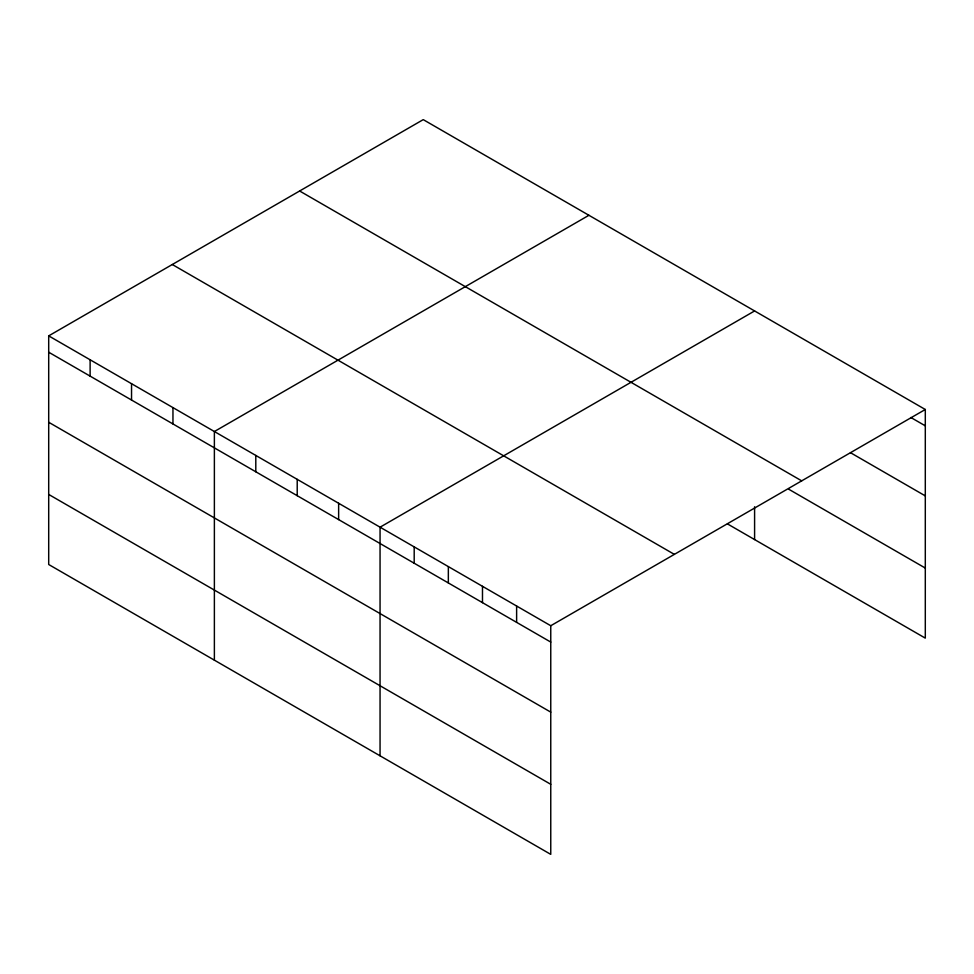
<?xml version="1.0" encoding="UTF-8"?>
<svg xmlns="http://www.w3.org/2000/svg" width="974" height="974" viewBox="0 0 974 974"><rect width="100%" height="100%" fill="white"/><g stroke="black" fill="none" stroke-linecap="round" stroke-linejoin="round"><path stroke-width="1.46" d="M550.76 712.128L550.76 625.734L48.7 335.872L48.7 564.506L550.76 854.368L550.76 712.128L48.7 422.266M48.7 335.872L423.24 119.632L925.3 409.494L925.3 638.128L727.42 523.878M588.917 215.291L214.377 431.531L214.377 660.153M754.594 310.95L380.055 527.19L380.055 755.812M550.76 625.734L925.3 409.494M910.86 417.493L925.3 425.833M850.46 452.679L925.3 495.888M299.639 191.001L801.699 480.852M788.745 489.228L925.3 568.061M172.301 264.514L674.361 554.376M48.7 352.211L550.76 642.073M48.7 494.439L550.76 784.301M754.594 506.772L754.594 539.572M516.622 606.023L516.622 622.362M482.483 586.311L482.483 602.65M448.344 566.6L448.344 582.939M414.193 546.901L414.193 563.228M338.635 503.266L338.635 519.605M297.216 479.354L297.216 495.693M255.797 455.442L255.797 471.781M172.958 407.619L172.958 423.946M131.539 383.707L131.539 400.034M90.119 359.796L90.119 376.122"/></g></svg>
